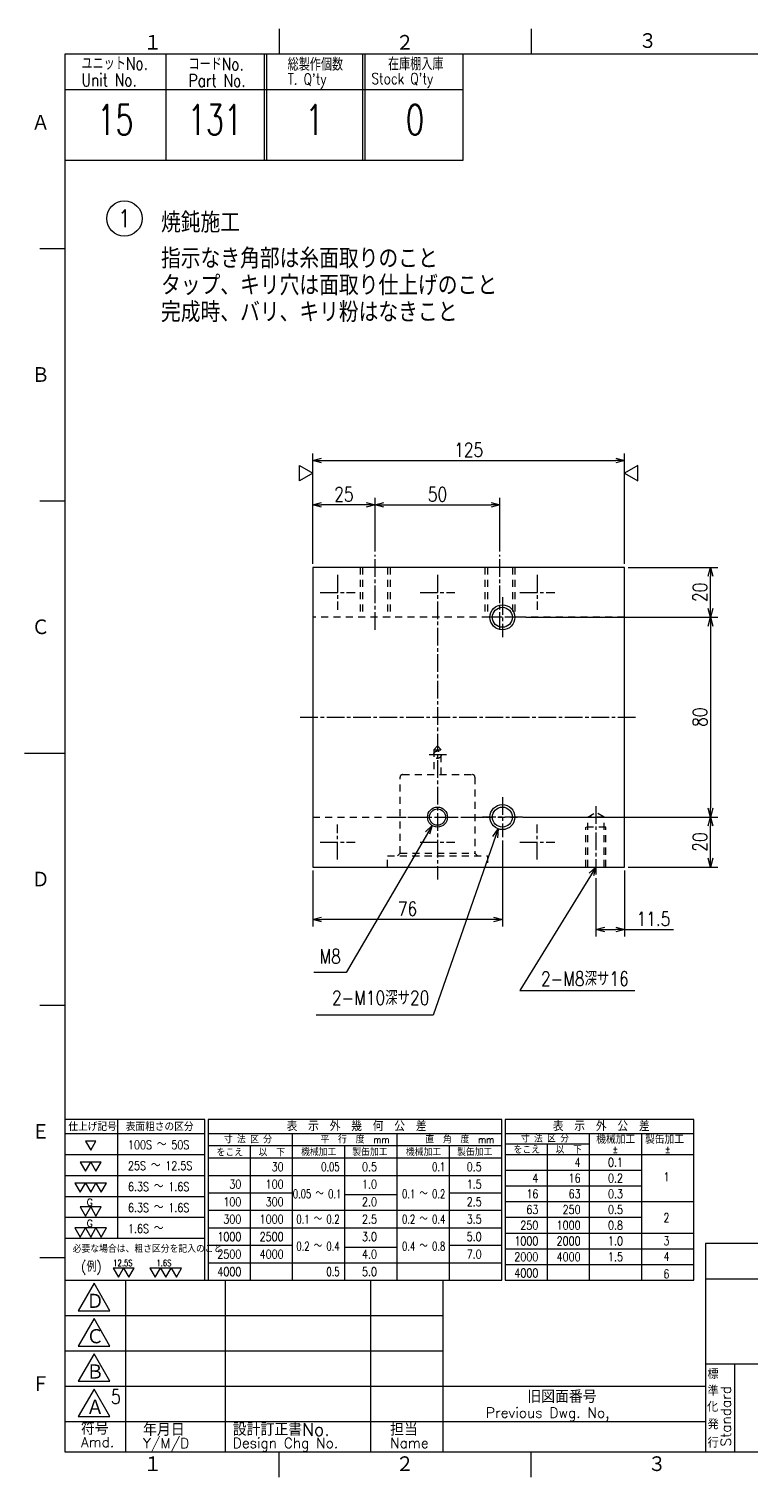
# Model space of a CAD drawing. Extents: x 0 to 1442, y 0 to 840.
# Drawn here: x 630 to 919, y 10 to 590 of the extents above; entities that cross this region are included whole.
import ezdxf
from ezdxf.enums import TextEntityAlignment as Align

# ---------------------------------------------------------------- set-up
doc = ezdxf.new("R2010")
doc.units = 0
doc.header["$LTSCALE"] = 1.41421
doc.linetypes.add('GEN7A', pattern=[7.5, 5, -0.75, 1, -0.75])
doc.linetypes.add('HIDDEN2', pattern=[3.5, 2, -1.5])
doc.layers.get('0').update_dxf_attribs({"linetype": 'CONTINUOUS'})
doc.layers.get('DEFPOINTS').update_dxf_attribs({"linetype": 'CONTINUOUS'})
for name, color, linetype in [('2', 5, 'CONTINUOUS'), ('4', 3, 'CONTINUOUS'), ('5', 3, 'CONTINUOUS'), ('6', 52, 'CONTINUOUS'), ('7A', 4, 'GEN7A'), ('8', 1, 'CONTINUOUS'), ('9', 3, 'HIDDEN2'), ('RAHM2', 1, 'CONTINUOUS')]:
    doc.layers.add(name, color=color, linetype=linetype)
doc.layers.add('AM_6', color=140, linetype='CONTINUOUS', lineweight=35)
doc.styles.add('DIMENSION', font='monotxt.shx', dxfattribs={"bigfont": 'bigfont.shx'})
doc.styles.get("Standard").update_dxf_attribs({"font": 'romans.shx', "width": 0.8, "bigfont": 'extfont.shx'})
doc.dimstyles.new('GEN-ISO', dxfattribs={"dimscale": 1.41421, "dimtxt": 4, "dimasz": 2.5, "dimexe": 2, "dimexo": 1, "dimgap": 1, "dimtad": 3, "dimdec": 3, "dimrnd": 0.001, "dimdsep": 46, "dimtxsty": 'Standard', "dimblk": 'OPEN30', "dimcen": 0, "dimclrt": 52, "dimadec": 0, "dimazin": 0, "dimtp": 0.1, "dimtm": 0.1, "dimtfac": 0.6, "dimtdec": 3, "dimtmove": 0, "dimatfit": 3, "dimldrblk": 'OPEN30', "dimfxl": 1, "dimarcsym": 0})

# ---------------------------------------------------------------- blocks, each defined once
blk = doc.blocks.new('1A3ﾌﾞﾋﾝ')
at = {"layer": 'RAHM2', "color": 5, "linetype": 'Continuous'}
for p, q in [((67.5, 292), (67.5, 287)), ((117.5, 292), (117.5, 287)), ((410, 287), (25, 287)), ((25, 287), (25, 10)), ((104, 266), (104, 287)), ((25, 266), (64.5, 266)), ((64.5, 266), (104, 266)), ((20, 248.5), (25, 248.5)), ((20, 198.5), (25, 198.5)), ((17, 148.5), (25, 148.5)), ((20, 98.5), (25, 98.5)), ((20, 48.5), (25, 48.5)), ((25, 10), (410, 10)), ((67.5, 5), (67.5, 10)), ((117.5, 5), (117.5, 10))]:
    blk.add_line(p, q, dxfattribs=at)
at = {"layer": 'RAHM2', "color": 7, "linetype": 'Continuous'}
for p, q in [((45, 287), (45, 266)), ((64.5, 287), (64.5, 266)), ((65, 287), (65, 266)), ((84, 287), (84, 266)), ((84.5, 287), (84.5, 266)), ((25, 280), (64.5, 280)), ((64.5, 280), (104, 280)), ((25, 44), (100, 44)), ((37, 44), (37, 10)), ((56.8, 44), (56.8, 10)), ((85.6, 44), (85.6, 10)), ((100, 10), (100, 44)), ((152.05, 44.26), (410, 44.26)), ((25, 37), (100, 37)), ((25, 30), (100, 30)), ((152.05, 27.42), (410, 27.42)), ((157.77, 27.42), (157.77, 10)), ((25, 23), (100, 23)), ((100, 23), (152.05, 23)), ((25, 16), (100, 16)), ((100, 16), (152.05, 16))]:
    blk.add_line(p, q, dxfattribs=at)
at = {"layer": 'RAHM2', "color": 5, "linetype": 'Continuous'}
blk.add_lwpolyline([(410, 51.26), (152.05, 51.26), (152.05, 10)], dxfattribs=at)
at = {"layer": 'RAHM2', "color": 7, "linetype": 'Continuous'}
for points in [[(30.79, 43.41), (27.65, 37.97), (33.92, 37.97)], [(30.79, 36.41), (27.65, 30.97), (33.92, 30.97)], [(30.79, 29.41), (27.65, 23.97), (33.92, 23.97)], [(30.79, 22.41), (27.65, 16.97), (33.92, 16.97)]]:
    blk.add_lwpolyline(points, close=True, dxfattribs=at)
at = {"layer": 'RAHM2', "color": 5, "linetype": 'Continuous'}
for s, p in [('１', (40.6, 287.58)), ('２', (90.6, 287.58)), ('Ａ', (18.36, 271.74)), ('Ｂ', (18.36, 221.74)), ('Ｃ', (18.36, 171.74)), ('Ｄ', (18.36, 121.74)), ('Ｅ', (18.36, 71.74)), ('Ｆ', (18.36, 21.74)), ('１', (40.6, 5.87)), ('２', (90.6, 5.87)), ('３', (140.6, 5.87))]:
    blk.add_text(s, height=3.31, dxfattribs=at).set_placement(p)
blk.add_text('３', height=3.31, dxfattribs=at).set_placement((140.6, 289.58), align=Align.MIDDLE)
at = {"layer": 'RAHM2', "color": 7, "linetype": 'Continuous', "width": 0.8}
for s, height, p in [('ユニットNo.', 2.5, (28.29, 283.92)), ('コードNo.', 2.5, (49.52, 283.81)), ('総製作個数', 2.5, (69.17, 283.72)), ('在庫棚入庫', 2.5, (89.08, 283.82)), ('Unit No.', 2.5, (28.29, 280.64)), ('Part No.', 2.5, (49.52, 280.53)), ("T. Q'ty", 2.2, (69.17, 280.96)), ("Stock Q'ty", 2.2, (85.8, 281.06))]:
    blk.add_text(s, height=height, dxfattribs=at).set_placement(p)
at = {"layer": 'RAHM2', "color": 7, "linetype": 'Continuous'}
for s, height, p in [('Ｄ', 3.2, (29.23, 38.2)), ('Ｃ', 3.2, (29.23, 31.2)), ('Ｂ', 3.2, (29.23, 24.2)), ('標', 2, (152.44, 24.43)), ('準', 2, (152.47, 21.11)), ('Ａ', 3.2, (29.23, 17.2)), ('旧図面番号', 2.5, (116.71, 19.69)), ('化', 2, (152.37, 17.95)), ('Previous Dwg. No,', 2, (108.5, 16.75)), ('符号', 2.5, (28.17, 13.37)), ('年月日', 2.5, (40.49, 13.14)), ('設計訂正書No.', 2.5, (58.29, 13.18)), ('担当', 2.5, (89.5, 13.18)), ('発', 2, (152.46, 14.47)), ('Amd.', 2, (28.17, 10.93)), ('Y/M/D', 2, (40.49, 10.7)), ('Design Chg No.', 2, (58.29, 10.75)), ('Name', 2, (89.5, 10.75)), ('行', 2, (152.46, 10.82))]:
    blk.add_text(s, height=height, dxfattribs=at).set_placement(p)
blk.add_text('Standard', height=2, rotation=90, dxfattribs=at).set_placement((157.07, 11.05))
at = {"layer": 'RAHM2', "color": 5, "linetype": 'Continuous', "width": 0.7}
for tag, p in [('HEADER3', (35, 274.01)), ('HEADER4', (54.75, 274)), ('HEADER15', (74.49, 274)), ('HEADER16', (94.43, 274))]:
    blk.add_attdef(tag, text='', height=6, dxfattribs=at).set_placement(p, align=Align.MIDDLE)
at = {"layer": 'RAHM2', "color": 7, "linetype": 'Continuous'}
blk.add_attdef('HEADER5', text='', height=2.5, dxfattribs=at).set_placement((63.69, 267.1), align=Align.BOTTOM_RIGHT)
for tag, height, width, p in [('HEADER1', 5, 0.9, (359.12, 40.15)), ('HEADER7', 5, 0.8, (174.38, 35.8)), ('GEN-TITLE-SCA', 4, 0.85, (261.79, 35.85)), ('HEADER2', 6, 0.9, (358.89, 31.68)), ('HEADER11', 3.2, 0.63, (46.91, 19.38)), ('HEADER9', 3.33, 0.8, (71.4, 19.2)), ('HEADER10', 3.5, 0.8, (92.57, 19.22)), ('HEADER14', 3.31, 0.8, (126.54, 12.82))]:
    blk.add_attdef(tag, text='', height=height, dxfattribs=dict(at, width=width)).set_placement(p, align=Align.MIDDLE)
at = {"layer": 'RAHM2', "color": 7, "linetype": 'Continuous', "width": 0.8}
blk.add_attdef('GEN-TITLE-DAT', text='', height=3.5, dxfattribs=at).set_placement((275.35, 34.1), align=Align.BOTTOM_LEFT)
at = {"layer": 'RAHM2', "color": 5, "linetype": 'Continuous'}
blk.add_attdef('HEADER6', text='', height=5.8, dxfattribs=at).set_placement((207.09, 13.03), align=Align.BOTTOM_RIGHT)
at = {"layer": 'RAHM2', "color": 5, "linetype": 'Continuous', "style": 'DIMENSION', "width": 1.2}
for tag, p in [('HEADER13', (213.56, 11.75)), ('HEADER12', (247.26, 11.72)), ('GEN-TITLE-DWG', (316.79, 11.74))]:
    blk.add_attdef(tag, text='', height=7.02, dxfattribs=at).set_placement(p, align=Align.BOTTOM_LEFT)
blk.add_attdef('HEADER8', text='', height=7.02, dxfattribs=at).set_placement((406.69, 11.71), align=Align.BOTTOM_RIGHT)
blk = doc.blocks.new('_Open30')
at = {"color": 0, "linetype": 'ByBlock', "lineweight": -2}
for p, q in [((-1, 0.27), (0, 0)), ((0, 0), (-1, -0.27)), ((0, 0), (-1, 0))]:
    blk.add_line(p, q, dxfattribs=at)
blk = doc.blocks.new('*D70')
at = {"layer": '5', "color": 0, "lineweight": -2, "transparency": 16777216}
for p, q in [((743.76, 375.76), (743.76, 420)), ((868.76, 375.76), (868.76, 420)), ((747.29, 417.17), (865.22, 417.17))]:
    blk.add_line(p, q, dxfattribs=at)
at = {"layer": 'DEFPOINTS', "color": 0, "transparency": 16777216}
for p in [(868.76, 417.17), (743.76, 374.35), (868.76, 374.35)]:
    blk.add_point(p, dxfattribs=at)
at = {"layer": '5', "color": 0, "lineweight": -2, "transparency": 16777216, "xscale": 3.535525, "yscale": 3.535525, "zscale": 3.535525, "rotation": 180}
blk.add_blockref('_Open30', (743.76, 417.17), dxfattribs=at)
at = {"layer": '5', "color": 0, "lineweight": -2, "transparency": 16777216, "xscale": 3.535525, "yscale": 3.535525, "zscale": 3.535525}
blk.add_blockref('_Open30', (868.76, 417.17), dxfattribs=at)
at = {"layer": '5', "color": 52, "transparency": 16777216, "insert": (806.26, 421.41), "char_height": 5.657, "attachment_point": 5}
blk.add_mtext('125', dxfattribs=at)
blk = doc.blocks.new('*D76')
at = {"layer": '5', "color": 0, "lineweight": -2, "transparency": 16777216}
for p, q in [((768.76, 380.76), (768.76, 402.17)), ((818.76, 380.76), (818.76, 402.17)), ((772.29, 399.35), (815.22, 399.35))]:
    blk.add_line(p, q, dxfattribs=at)
at = {"layer": 'DEFPOINTS', "color": 0, "transparency": 16777216}
for p in [(818.76, 399.35), (768.76, 379.35), (818.76, 379.35)]:
    blk.add_point(p, dxfattribs=at)
at = {"layer": '5', "color": 0, "lineweight": -2, "transparency": 16777216, "xscale": 3.535525, "yscale": 3.535525, "zscale": 3.535525, "rotation": 180}
blk.add_blockref('_Open30', (768.76, 399.35), dxfattribs=at)
at = {"layer": '5', "color": 0, "lineweight": -2, "transparency": 16777216, "xscale": 3.535525, "yscale": 3.535525, "zscale": 3.535525}
blk.add_blockref('_Open30', (818.76, 399.35), dxfattribs=at)
at = {"layer": '5', "color": 52, "transparency": 16777216, "insert": (793.76, 403.59), "char_height": 5.657, "attachment_point": 5}
blk.add_mtext('50', dxfattribs=at)
blk = doc.blocks.new('GENBALLOON1')
blk.add_circle((0, 0), 5)
at = {"flags": 1}
blk.add_attdef('GEN_PARENT', text='', height=2.5, dxfattribs=at).set_placement((0, 0), align=Align.MIDDLE)
blk.add_attdef('REF_NO', text='', height=3.5).set_placement((0, 0), align=Align.MIDDLE)
at = {"color": 7, "flags": 1}
for tag, p in [('5GENINF', (6.43, 0.96)), ('6GENINF', (6.43, 0.63)), ('7GENINF', (6.43, 0.3)), ('8GENINF', (6.43, -0.04)), ('9GENINF', (6.43, -0.37)), ('3GENINF', (6.43, -2.34)), ('4GENINF', (6.43, -2.67)), ('10GENINF', (6.43, -0.7)), ('11GENINF', (6.43, -1)), ('12GENINF', (6.43, -1.34)), ('13GENINF', (6.43, -1.67)), ('14GENINF', (6.43, -2)), ('15GENINF', (6.43, -3)), ('16GENINF', (6.43, -3.34)), ('17GENINF', (6.43, -3.7)), ('18GENINF', (6.43, -4.04)), ('20GENINF', (6.43, -4.7)), ('21GENINF', (6.43, -5.04)), ('22GENINF', (6.43, -5.37)), ('19GENINF', (6.43, -4.37))]:
    blk.add_attdef(tag, p, '', height=0.2, dxfattribs=at)
blk = doc.blocks.new('*D85')
at = {"layer": '5', "color": 0, "lineweight": -2, "transparency": 16777216}
for p, q in [((743.76, 375.76), (743.76, 402.17)), ((768.76, 380.76), (768.76, 402.17)), ((765.22, 399.35), (747.29, 399.35))]:
    blk.add_line(p, q, dxfattribs=at)
at = {"layer": 'DEFPOINTS', "color": 0, "transparency": 16777216}
for p in [(743.76, 399.35), (768.76, 379.35), (743.76, 374.35)]:
    blk.add_point(p, dxfattribs=at)
at = {"layer": '5', "color": 0, "lineweight": -2, "transparency": 16777216, "xscale": 3.535525, "yscale": 3.535525, "zscale": 3.535525, "rotation": 180}
blk.add_blockref('_Open30', (743.76, 399.35), dxfattribs=at)
at = {"layer": '5', "color": 0, "lineweight": -2, "transparency": 16777216, "xscale": 3.535525, "yscale": 3.535525, "zscale": 3.535525}
blk.add_blockref('_Open30', (768.76, 399.35), dxfattribs=at)
at = {"layer": '5', "color": 52, "transparency": 16777216, "insert": (756.26, 403.59), "char_height": 5.657, "attachment_point": 5}
blk.add_mtext('25', dxfattribs=at)
blk = doc.blocks.new('*D86')
at = {"layer": '5', "color": 0, "lineweight": -2, "transparency": 16777216}
for p, q in [((819.76, 264.93), (819.76, 230.52)), ((743.76, 252.93), (743.76, 230.52)), ((816.22, 233.35), (747.29, 233.35))]:
    blk.add_line(p, q, dxfattribs=at)
at = {"layer": 'DEFPOINTS', "color": 0, "transparency": 16777216}
for p in [(819.76, 266.35), (743.76, 254.35), (743.76, 233.35)]:
    blk.add_point(p, dxfattribs=at)
at = {"layer": '5', "color": 0, "lineweight": -2, "transparency": 16777216, "xscale": 3.535525, "yscale": 3.535525, "zscale": 3.535525, "rotation": 180}
blk.add_blockref('_Open30', (743.76, 233.35), dxfattribs=at)
at = {"layer": '5', "color": 0, "lineweight": -2, "transparency": 16777216, "xscale": 3.535525, "yscale": 3.535525, "zscale": 3.535525}
blk.add_blockref('_Open30', (819.76, 233.35), dxfattribs=at)
at = {"layer": '5', "color": 52, "transparency": 16777216, "insert": (781.76, 237.59), "char_height": 5.657, "attachment_point": 5}
blk.add_mtext('76', dxfattribs=at)
blk = doc.blocks.new('*D87')
at = {"layer": '5', "color": 0, "lineweight": -2, "transparency": 16777216}
for p, q in [((870.17, 374.35), (906.03, 374.35)), ((903.2, 357.88), (903.2, 370.81)), ((829.17, 354.35), (906.03, 354.35))]:
    blk.add_line(p, q, dxfattribs=at)
at = {"layer": 'DEFPOINTS', "color": 0, "transparency": 16777216}
for p in [(868.76, 374.35), (903.2, 374.35), (827.76, 354.35)]:
    blk.add_point(p, dxfattribs=at)
at = {"layer": '5', "color": 0, "lineweight": -2, "transparency": 16777216, "xscale": 3.535525, "yscale": 3.535525, "zscale": 3.535525}
for p, rotation in [((903.2, 374.35), 90), ((903.2, 354.35), 270)]:
    blk.add_blockref('_Open30', p, dxfattribs=dict(at, rotation=rotation))
at = {"layer": '5', "color": 52, "transparency": 16777216, "insert": (898.95, 364.35), "char_height": 5.657, "attachment_point": 5, "rotation": 90}
blk.add_mtext('20', dxfattribs=at)
blk = doc.blocks.new('*D88')
at = {"layer": '5', "color": 0, "lineweight": -2, "transparency": 16777216}
for p, q in [((829.17, 354.35), (906.03, 354.35)), ((903.2, 350.81), (903.2, 277.88)), ((829.17, 274.35), (906.03, 274.35))]:
    blk.add_line(p, q, dxfattribs=at)
at = {"layer": 'DEFPOINTS', "color": 0, "transparency": 16777216}
for p in [(827.76, 354.35), (827.76, 274.35), (903.2, 274.35)]:
    blk.add_point(p, dxfattribs=at)
at = {"layer": '5', "color": 0, "lineweight": -2, "transparency": 16777216, "xscale": 3.535525, "yscale": 3.535525, "zscale": 3.535525}
for p, rotation in [((903.2, 354.35), 90), ((903.2, 274.35), 270)]:
    blk.add_blockref('_Open30', p, dxfattribs=dict(at, rotation=rotation))
at = {"layer": '5', "color": 52, "transparency": 16777216, "insert": (898.95, 314.35), "char_height": 5.657, "attachment_point": 5, "rotation": 90}
blk.add_mtext('80', dxfattribs=at)
blk = doc.blocks.new('*D89')
at = {"layer": '5', "color": 0, "lineweight": -2, "transparency": 16777216}
for p, q in [((829.17, 274.35), (906.03, 274.35)), ((903.2, 257.88), (903.2, 270.81)), ((870.17, 254.35), (906.03, 254.35))]:
    blk.add_line(p, q, dxfattribs=at)
at = {"layer": 'DEFPOINTS', "color": 0, "transparency": 16777216}
for p in [(827.76, 274.35), (903.2, 274.35), (868.76, 254.35)]:
    blk.add_point(p, dxfattribs=at)
at = {"layer": '5', "color": 0, "lineweight": -2, "transparency": 16777216, "xscale": 3.535525, "yscale": 3.535525, "zscale": 3.535525}
for p, rotation in [((903.2, 274.35), 90), ((903.2, 254.35), 270)]:
    blk.add_blockref('_Open30', p, dxfattribs=dict(at, rotation=rotation))
at = {"layer": '5', "color": 52, "transparency": 16777216, "insert": (898.95, 264.35), "char_height": 5.657, "attachment_point": 5, "rotation": 90}
blk.add_mtext('20', dxfattribs=at)
blk = doc.blocks.new('A$C5F9221B6')
for p, q in [((10.5, 32.2), (10.5, 8.4)), ((0, 29.4), (28, 29.4)), ((28.7, 29.4), (87.5, 29.4)), ((45.5, 29.4), (45.5, 0)), ((66.5, 29.4), (66.5, 0)), ((88.2, 29.4), (126, 29.4)), ((105, 29.4), (105, 0)), ((115.5, 29.4), (115.5, 0)), ((28.7, 26.95), (87.5, 26.95)), ((37.1, 26.95), (37.1, 0)), ((56, 26.95), (56, 0)), ((77, 26.95), (77, 0)), ((88.2, 27.3), (105, 27.3)), ((96.6, 27.3), (96.6, 0)), ((28.7, 24.5), (87.5, 24.5)), ((88.2, 25.2), (126, 25.2)), ((0, 8.4), (28, 8.4))]:
    blk.add_line(p, q)
for points in [[(5.16, 26.02), (6.22, 27.86), (4.1, 27.86), (5.16, 26.02)], [(4.1, 21.82), (5.16, 23.66), (3.04, 23.66), (4.1, 21.82)], [(6.22, 21.82), (7.28, 23.66), (5.16, 23.66), (6.22, 21.82)], [(3.04, 17.62), (4.1, 19.46), (1.98, 19.46), (3.04, 17.62)], [(5.16, 17.62), (6.22, 19.46), (4.1, 19.46), (5.16, 17.62)], [(7.28, 17.62), (8.35, 19.46), (6.22, 19.46), (7.28, 17.62)], [(4.1, 12.86), (5.16, 14.69), (3.04, 14.69), (4.1, 12.86)], [(6.22, 12.86), (7.28, 14.69), (5.16, 14.69), (6.22, 12.86)], [(3.04, 8.66), (4.1, 10.49), (1.98, 10.49), (3.04, 8.66)], [(5.16, 8.66), (6.22, 10.49), (4.1, 10.49), (5.16, 8.66)], [(7.28, 8.66), (8.35, 10.49), (6.22, 10.49), (7.28, 8.66)], [(10.7, 0.61), (11.76, 2.45), (9.63, 2.45), (10.7, 0.61)], [(12.82, 0.61), (13.88, 2.45), (11.76, 2.45), (12.82, 0.61)], [(18.07, 0.61), (19.13, 2.45), (17.01, 2.45), (18.07, 0.61)], [(20.19, 0.61), (21.26, 2.45), (19.13, 2.45), (20.19, 0.61)], [(22.32, 0.61), (23.38, 2.45), (21.26, 2.45), (22.32, 0.61)]]:
    blk.add_lwpolyline(points, close=True)
at = {"layer": '2'}
for points in [[(0, 0), (28, 0), (28, 32.2), (0, 32.2)], [(28.7, 0), (87.5, 0), (87.5, 32.2), (28.7, 32.2)], [(88.2, 0), (126, 0), (126, 32.2), (88.2, 32.2)]]:
    blk.add_lwpolyline(points, close=True, dxfattribs=at)
at = {"layer": '4'}
for p, q in [((0, 25.2), (28, 25.2)), ((0, 21), (28, 21)), ((28.7, 21), (87.5, 21)), ((88.2, 22.05), (115.5, 22.05)), ((28.7, 17.5), (45.5, 17.5)), ((77, 17.5), (87.5, 17.5)), ((88.2, 18.9), (115.5, 18.9)), ((0, 16.8), (28, 16.8)), ((56, 17.15), (66.5, 17.15)), ((88.2, 15.75), (126, 15.75)), ((0, 12.6), (28, 12.6)), ((28.7, 14), (87.5, 14)), ((88.2, 12.6), (115.5, 12.6)), ((28.7, 10.5), (87.5, 10.5)), ((88.2, 9.45), (126, 9.45)), ((28.7, 7), (45.5, 7)), ((56, 6.65), (66.5, 6.65)), ((77, 7), (87.5, 7)), ((88.2, 6.3), (126, 6.3)), ((28.7, 3.5), (87.5, 3.5)), ((88.2, 3.15), (126, 3.15))]:
    blk.add_line(p, q, dxfattribs=at)
for s, p in [('表\u3000示\u3000外\u3000幾\u3000何\u3000公\u3000差', (58.43, 29.86)), ('表\u3000示\u3000外\u3000公\u3000差', (107.45, 29.86))]:
    blk.add_text(s, height=1.96).set_placement(p, align=Align.CENTER)
at = {"width": 0.9}
for s, height, p in [('仕上げ記号', 1.54, (5.53, 29.91)), ('表面粗さの区分', 1.54, (18.98, 29.91)), ('寸 法 区 分', 1.4, (36.67, 27.45)), ('平\u3000行\u3000度\u3000mm', 1.4, (58.11, 27.45)), ('直\u3000角\u3000度\u3000mm', 1.4, (79.11, 27.45)), ('寸 法 区 分', 1.4, (96.17, 27.62)), ('機械加工', 1.61, (110.35, 27.35)), ('製缶加工', 1.61, (120.13, 27.35)), ('をこえ', 1.4, (33.04, 24.85)), ('以\u3000下', 1.4, (41.44, 24.85)), ('機械加工', 1.4, (50.85, 24.93)), ('製缶加工', 1.4, (61.11, 24.93)), ('機械加工', 1.4, (71.85, 24.93)), ('製缶加工', 1.4, (82.11, 24.93)), ('をこえ', 1.4, (92.54, 25.38)), ('以\u3000下', 1.4, (100.94, 25.38)), ('%%P', 1.4, (110.27, 25.48)), ('%%P', 1.4, (120.77, 25.48))]:
    blk.add_text(s, height=height, dxfattribs=at).set_placement(p, align=Align.CENTER)
for s, height, width, p in [('100S ～ 50S', 1.75, 0.8, (12.64, 26.26)), ('25S ～ 12.5S', 1.75, 0.8, (12.64, 22.06)), ('0.1', 1.75, 0.8, (108.79, 22.73)), ('0.2', 1.75, 0.8, (108.79, 19.58)), ('1', 1.75, 0.8, (119.92, 19.81)), ('6.3S ～ 1.6S', 1.75, 0.8, (12.64, 17.86)), ('0.3', 1.75, 0.8, (108.79, 16.43)), ('6.3S ～ 1.6S', 1.75, 0.8, (12.64, 13.66)), ('0.5', 1.75, 0.8, (108.79, 13.28)), ('0.8', 1.75, 0.8, (108.79, 10.13)), ('2', 1.75, 0.8, (119.92, 11.65)), ('1.6S ～ ', 1.75, 0.8, (12.64, 9.46)), ('1.0', 1.75, 0.8, (108.79, 6.98)), ('3', 1.75, 0.8, (119.92, 7.04)), ('必要な場合は、粗さ区分を記入のこと', 1.4, 0.9, (1.56, 5.54)), ('(例)', 2, 0.9, (3.23, 1.73)), ('12.5S', 1.26, 0.8, (9.67, 2.83)), ('1.6S', 1.26, 0.8, (18.32, 2.83)), ('1.5', 1.75, 0.8, (108.79, 3.83)), ('4', 1.75, 0.8, (119.92, 3.89)), ('6', 1.75, 0.8, (119.92, 0.39))]:
    blk.add_text(s, height=height, dxfattribs=dict(width=width)).set_placement(p)
for s, width, p in [('30', 0.8, (43.8, 21.85)), ('0.05', 0.7, (55.02, 21.85)), ('0.5', 0.8, (62.51, 21.85)), ('0.1', 0.7, (76.19, 21.85)), ('0.5', 0.8, (83.51, 21.85)), ('4', 0.8, (103.3, 22.73)), ('4', 0.8, (94.85, 19.58)), ('16', 0.8, (103.3, 19.58)), ('30', 0.8, (35.35, 18.35)), ('100', 0.8, (43.8, 18.35)), ('0.05 ～ 0.1', 0.7, (55.36, 16.42)), ('1.0', 0.8, (62.51, 18.35)), ('0.1 ～ 0.2', 0.7, (76.19, 16.42)), ('1.5', 0.8, (83.51, 18.35)), ('16', 0.8, (94.85, 16.43)), ('63', 0.8, (103.3, 16.43)), ('100', 0.8, (35.35, 14.85)), ('300', 0.8, (43.8, 14.85)), ('2.0', 0.8, (62.51, 14.85)), ('2.5', 0.8, (83.51, 14.85)), ('63', 0.8, (94.85, 13.28)), ('250', 0.8, (103.3, 13.28)), ('300', 0.8, (35.35, 11.35)), ('1000', 0.8, (43.8, 11.35)), ('0.1 ～ 0.2', 0.7, (55.02, 11.35)), ('2.5', 0.8, (62.51, 11.35)), ('0.2 ～ 0.4', 0.7, (76.19, 11.35)), ('3.5', 0.8, (83.51, 11.35)), ('250', 0.8, (94.85, 10.13)), ('1000', 0.8, (103.3, 10.13)), ('1000', 0.8, (35.35, 7.85)), ('2500', 0.8, (43.8, 7.85)), ('3.0', 0.8, (62.51, 7.85)), ('5.0', 0.8, (83.51, 7.85)), ('1000', 0.8, (94.85, 6.98)), ('2000', 0.8, (103.3, 6.98)), ('2500', 0.8, (35.35, 4.35)), ('4000', 0.8, (43.8, 4.35)), ('0.2 ～ 0.4', 0.7, (55.02, 5.93)), ('4.0', 0.8, (62.51, 4.35)), ('0.4 ～ 0.8', 0.7, (76.19, 5.93)), ('7.0', 0.8, (83.51, 4.35)), ('2000', 0.8, (94.85, 3.83)), ('4000', 0.8, (103.3, 3.83)), ('4000', 0.8, (35.35, 0.85)), ('0.5', 0.7, (55.02, 0.85)), ('5.0', 0.8, (62.51, 0.85)), ('4000', 0.8, (94.85, 0.58))]:
    blk.add_text(s, height=1.75, dxfattribs=dict(width=width)).set_placement(p, align=Align.RIGHT)
for p in [(5.6, 14.89), (5.6, 10.69)]:
    blk.add_text('G', height=1.4).set_placement(p, align=Align.RIGHT)
blk = doc.blocks.new('*D92')
at = {"layer": '5', "color": 0, "lineweight": -2, "transparency": 16777216}
for p, q in [((857.26, 249.93), (857.26, 226.52)), ((868.76, 252.93), (868.76, 226.52)), ((860.79, 229.35), (865.22, 229.35)), ((868.76, 229.35), (888.27, 229.35))]:
    blk.add_line(p, q, dxfattribs=at)
at = {"layer": 'DEFPOINTS', "color": 0, "transparency": 16777216}
for p in [(857.26, 251.35), (868.76, 254.35), (868.76, 229.35)]:
    blk.add_point(p, dxfattribs=at)
at = {"layer": '5', "color": 0, "lineweight": -2, "transparency": 16777216, "xscale": 3.535525, "yscale": 3.535525, "zscale": 3.535525, "rotation": 180}
blk.add_blockref('_Open30', (857.26, 229.35), dxfattribs=at)
at = {"layer": '5', "color": 0, "lineweight": -2, "transparency": 16777216, "xscale": 3.535525, "yscale": 3.535525, "zscale": 3.535525}
blk.add_blockref('_Open30', (868.76, 229.35), dxfattribs=at)
at = {"layer": '5', "color": 52, "transparency": 16777216, "insert": (880.28, 233.59), "char_height": 5.657, "attachment_point": 5}
blk.add_mtext('11.5', dxfattribs=at)

msp = doc.modelspace()

# ---------------------------------------------------------------- linework, layer by layer
at = {"layer": '2'}
for p, q in [((743.7557, 374.3453), (743.7557, 254.3453)), ((868.7557, 374.3453), (743.7557, 374.3453)), ((868.7557, 254.3453), (868.7557, 374.3453)), ((743.7557, 254.3453), (868.7557, 254.3453))]:
    msp.add_line(p, q, dxfattribs=at)
for centre, radius in [((819.7557, 354.3453), 4), ((819.7557, 274.3453), 4), ((793.7557, 274.3453), 3.25)]:
    msp.add_circle(centre, radius, dxfattribs=at)
at = {"layer": '4'}
for centre, radius in [((819.7557, 354.3453), 5), ((793.7557, 274.3453), 4), ((819.7557, 274.3453), 5)]:
    msp.add_circle(centre, radius, dxfattribs=at)
at = {"layer": '5'}
msp.add_line((826.799, 204.8585), (872.7692, 204.8585), dxfattribs=at)
at = {"layer": '7A'}
for p, q in [((768.7557, 349.3453), (768.7557, 379.3453)), ((818.7557, 349.3453), (818.7557, 379.3453)), ((753.7557, 371.3453), (753.7557, 357.3453)), ((793.7557, 371.3453), (793.7557, 249.3453)), ((833.7557, 371.3453), (833.7557, 357.3453)), ((746.7557, 364.3453), (760.7557, 364.3453)), ((786.7557, 364.3453), (800.7557, 364.3453)), ((819.7557, 362.3453), (819.7557, 346.3453)), ((826.7557, 364.3453), (840.7557, 364.3453)), ((827.7557, 354.3453), (811.7557, 354.3453)), ((738.7557, 314.3453), (873.7557, 314.3453)), ((797.4014, 299.3453), (790.4761, 299.3453)), ((819.7557, 282.3453), (819.7557, 266.3453)), ((857.2557, 278.7747), (857.2557, 251.3453)), ((773.7557, 274.3453), (813.7557, 274.3453)), ((827.7557, 274.3453), (811.7557, 274.3453)), ((753.7557, 257.3453), (753.7557, 271.3453)), ((833.7557, 257.3453), (833.7557, 271.3453)), ((746.7557, 264.3453), (760.7557, 264.3453)), ((786.7557, 264.3453), (800.7557, 264.3453)), ((826.7557, 264.3453), (840.7557, 264.3453))]:
    msp.add_line(p, q, dxfattribs=at)
at = {"layer": '8'}
for points in [[(743.7557, 412.0869), (738.4525, 409.0252), (738.4525, 415.1486), (743.7557, 412.0869)], [(868.7557, 412.0869), (874.059, 409.0252), (874.059, 415.1486), (868.7557, 412.0869)]]:
    msp.add_lwpolyline(points, close=True, dxfattribs=at)
at = {"layer": '9'}
for p, q in [((762.7557, 374.3453), (762.7557, 354.3453)), ((763.7557, 374.3453), (763.7557, 354.3453)), ((773.7557, 374.3453), (773.7557, 354.3453)), ((774.7557, 374.3453), (774.7557, 354.3453)), ((812.7557, 374.3453), (812.7557, 354.3453)), ((813.7557, 374.3453), (813.7557, 354.3453)), ((823.7557, 374.3453), (823.7557, 354.3453)), ((824.7557, 374.3453), (824.7557, 354.3453)), ((868.7557, 354.3453), (743.7557, 354.3453)), ((778.7557, 259.8453), (778.7557, 290.3453)), ((779.7557, 291.3453), (807.7557, 291.3453)), ((808.7557, 290.3453), (808.7557, 259.8453)), ((743.7557, 274.3453), (868.7557, 274.3453)), ((854.0057, 274.3453), (857.2557, 276.2216)), ((854.0057, 254.3453), (854.0057, 274.3453)), ((860.5057, 274.3453), (854.0057, 274.3453)), ((860.5057, 274.3453), (857.2557, 276.2216)), ((860.5057, 254.3453), (860.5057, 274.3453)), ((853.2557, 254.3453), (853.2557, 270.3453)), ((861.2557, 270.3453), (853.2557, 270.3453)), ((861.2557, 254.3453), (861.2557, 270.3453)), ((773.7557, 254.3453), (773.7557, 258.8453)), ((773.7557, 258.8453), (813.7557, 258.8453)), ((778.7557, 259.8453), (777.7557, 258.8453)), ((778.7557, 259.8453), (808.7557, 259.8453)), ((808.7557, 259.8453), (809.7557, 258.8453)), ((813.7557, 258.8453), (813.7557, 254.3453))]:
    msp.add_line(p, q, dxfattribs=at)
for points in [[(795.2557, 291.3453), (795.2557, 301.3453), (793.7557, 302.8453), (792.2557, 301.3453), (792.2557, 291.3453)], [(792.2557, 301.3453), (795.2557, 301.3453)]]:
    msp.add_lwpolyline(points, dxfattribs=at)
msp.add_circle((793.7557, 299.3453), 1.5, dxfattribs=at)
for centre, start, end in [((779.7557, 290.3453), 90, 180), ((807.7557, 290.3453), 0, 90)]:
    msp.add_arc(centre, 1, start, end, dxfattribs=at)

# ---------------------------------------------------------------- block references
at = {"layer": '2'}
ref = msp.add_blockref('1A3ﾌﾞﾋﾝ', (593.9682, 0), dxfattribs=dict(at, xscale=2.02030000060609, yscale=2.02030000060609, zscale=2.02030000060609))
ref.add_attrib('HEADER3', '15', dxfattribs={"layer": 'RAHM2', "color": 5, "linetype": 'Continuous', "height": 12.1218, "width": 0.7}).set_placement((664.6866, 553.5762), align=Align.MIDDLE)
ref.add_attrib('HEADER4', '131', dxfattribs={"layer": 'RAHM2', "color": 5, "linetype": 'Continuous', "height": 12.1218, "width": 0.7}).set_placement((704.5876, 553.5622), align=Align.MIDDLE)
ref.add_attrib('HEADER15', '1', dxfattribs={"layer": 'RAHM2', "color": 5, "linetype": 'Continuous', "height": 12.1218, "width": 0.7}).set_placement((744.4584, 553.5622), align=Align.MIDDLE)
ref.add_attrib('HEADER16', '0', dxfattribs={"layer": 'RAHM2', "color": 5, "linetype": 'Continuous', "height": 12.1218, "width": 0.7}).set_placement((784.7465, 553.5622), align=Align.MIDDLE)
at = {"layer": '5'}
ref = msp.add_blockref('GENBALLOON1', (668.3096, 514.0351), dxfattribs=dict(at, xscale=1.41421, yscale=1.41421, zscale=1.41421))
ref.add_attrib('REF_NO', '1', dxfattribs={"color": 7, "height": 7.071, "width": 0.9}).set_placement((668.3096, 514.0351), align=Align.MIDDLE_CENTER)
at = {"layer": '6', "xscale": 2.0000000006, "yscale": 2.0000000006, "zscale": 2.0000000006}
msp.add_blockref('A$C5F9221B6', (644.4757, 88.8932), dxfattribs=at)

# ---------------------------------------------------------------- texts
at = {"layer": '5', "color": 52, "char_height": 5.65684}
for s, insert, attachment_point in [('M8', (755.0118, 218.5831), 6), ('2-M8深サ16', (835.2311, 209.6321), 4), ('2-M10深サ20', (790.5144, 201.9419), 6)]:
    msp.add_mtext(s, dxfattribs=dict(at, insert=insert, attachment_point=attachment_point))
at = {"layer": '6', "width": 0.9}
for s, p in [('焼鈍施工', (682.972, 508.4111)), ('指示なき角部は糸面取りのこと', (682.972, 494.0277)), ('タップ、キリ穴は面取り仕上げのこと', (682.972, 483.2757)), ('完成時、バリ、キリ粉はなきこと', (682.972, 472.5237))]:
    msp.add_text(s, height=8, dxfattribs=at).set_placement(p)
at = {"layer": 'AM_6', "color": 7, "lineweight": 50, "insert": (662.9127, 45.1166), "char_height": 5.6568, "attachment_point": 1}
msp.add_mtext_dynamic_manual_height_columns('5', width=5.6568, gutter_width=35.355, heights=[0], dxfattribs=at)

# ---------------------------------------------------------------- dimensions: what is measured, and where the dimension line sits
at = {"layer": '5'}
for base, p1, p2, picture, middle in [((868.7557, 417.172), (743.7557, 374.3453), (868.7557, 374.3453), '*D70', (806.2557, 421.4146)), ((818.7557, 399.3453), (768.7557, 379.3453), (818.7557, 379.3453), '*D76', (793.7557, 403.5879))]:
    dim = msp.add_linear_dim(base=base, p1=p1, p2=p2, angle=180, dimstyle='GEN-ISO', dxfattribs=at)
    dim.commit()
    dim.dimension.update_dxf_attribs({"geometry": picture, "text_midpoint": middle})
for base, p1, p2, angle, picture, middle in [((743.7557, 399.3453), (768.7557, 379.3453), (743.7557, 374.3453), 180, '*D85', (756.2557, 403.5879)), ((903.1973, 374.3453), (827.7557, 354.3453), (868.7557, 374.3453), 270, '*D87', (898.9547, 364.3453)), ((903.1973, 274.3453), (827.7557, 354.3453), (827.7557, 274.3453), 270, '*D88', (898.9547, 314.3453)), ((903.1973, 274.3453), (868.7557, 254.3453), (827.7557, 274.3453), 270, '*D89', (898.9547, 264.3453)), ((743.7557, 233.3453), (819.7557, 266.3453), (743.7557, 254.3453), 180, '*D86', (781.7557, 237.5879))]:
    dim = msp.add_linear_dim(base=base, p1=p1, p2=p2, angle=angle, dimstyle='GEN-ISO', override={"dimtmove": 2}, dxfattribs=at)
    dim.commit()
    dim.dimension.update_dxf_attribs({"geometry": picture, "text_midpoint": middle})
dim = msp.add_linear_dim(base=(868.7557, 229.3453), p1=(857.2557, 251.3453), p2=(868.7557, 254.3453), angle=180, dimstyle='GEN-ISO', dxfattribs=at)
dim.commit()
dim.dimension.update_dxf_attribs({"geometry": '*D92', "text_midpoint": (880.2782, 229.3453), "dimtype": 160})

# ---------------------------------------------------------------- leaders
at = {"layer": '5', "annotation_type": 0, "has_hookline": 1, "hookline_direction": 1}
for points, text_width in [([(791.5651, 270.9985), (757.1309, 212.1504), (753.5954, 212.1504)], 7.9735), ([(818.0456, 269.6468), (791.9625, 195.0975), (788.427, 195.0975)], 41.8929)]:
    msp.add_leader(points, dimstyle='GEN-ISO', dxfattribs=dict(at, text_width=text_width))
at = {"layer": '5'}
msp.add_leader([(857.2557, 254.3453), (826.799, 204.8585)], dimstyle='GEN-ISO', dxfattribs=at)

doc.saveas('drawing.dxf')
